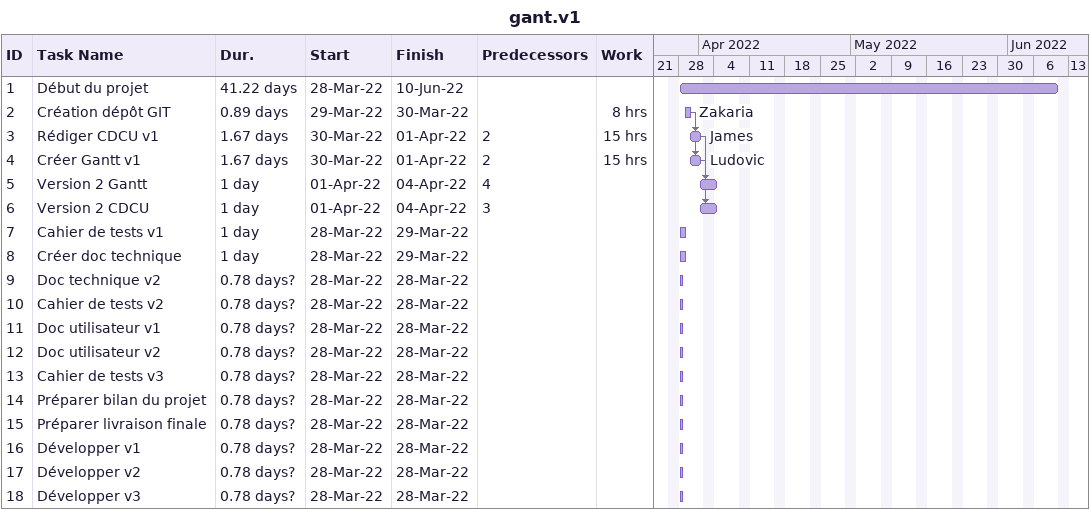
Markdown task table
gant.v1

| ID | Task | Duration | Start | Finish | Predecessors | Resources | Work (h) |
|---|---|---|---|---|---|---|---|
| 1 | Début du projet | 41.22d | 2022-03-28 | 2022-06-10 |  |  |  |
| 2 | Création dépôt GIT | 0.89d | 2022-03-29 | 2022-03-30 |  | Zakaria | 8 |
| 3 | Rédiger CDCU v1 | 1.67d | 2022-03-30 | 2022-04-01 | 2 | James | 15 |
| 4 | Créer Gantt v1 | 1.67d | 2022-03-30 | 2022-04-01 | 2 | Ludovic | 15 |
| 5 | Version 2 Gantt | 1d | 2022-04-01 | 2022-04-04 | 4 |  |  |
| 6 | Version 2 CDCU | 1d | 2022-04-01 | 2022-04-04 | 3 |  |  |
| 7 | Cahier de tests v1 | 1d | 2022-03-28 | 2022-03-29 |  |  |  |
| 8 | Créer doc technique | 1d | 2022-03-28 | 2022-03-29 |  |  |  |
| 9 | Doc technique v2 | 0.78d? | 2022-03-28 | 2022-03-28 |  |  |  |
| 10 | Cahier de tests v2 | 0.78d? | 2022-03-28 | 2022-03-28 |  |  |  |
| 11 | Doc utilisateur v1 | 0.78d? | 2022-03-28 | 2022-03-28 |  |  |  |
| 12 | Doc utilisateur v2 | 0.78d? | 2022-03-28 | 2022-03-28 |  |  |  |
| 13 | Cahier de tests v3 | 0.78d? | 2022-03-28 | 2022-03-28 |  |  |  |
| 14 | Préparer bilan du projet | 0.78d? | 2022-03-28 | 2022-03-28 |  |  |  |
| 15 | Préparer livraison finale | 0.78d? | 2022-03-28 | 2022-03-28 |  |  |  |
| 16 | Développer v1 | 0.78d? | 2022-03-28 | 2022-03-28 |  |  |  |
| 17 | Développer v2 | 0.78d? | 2022-03-28 | 2022-03-28 |  |  |  |
| 18 | Développer v3 | 0.78d? | 2022-03-28 | 2022-03-28 |  |  |  |
